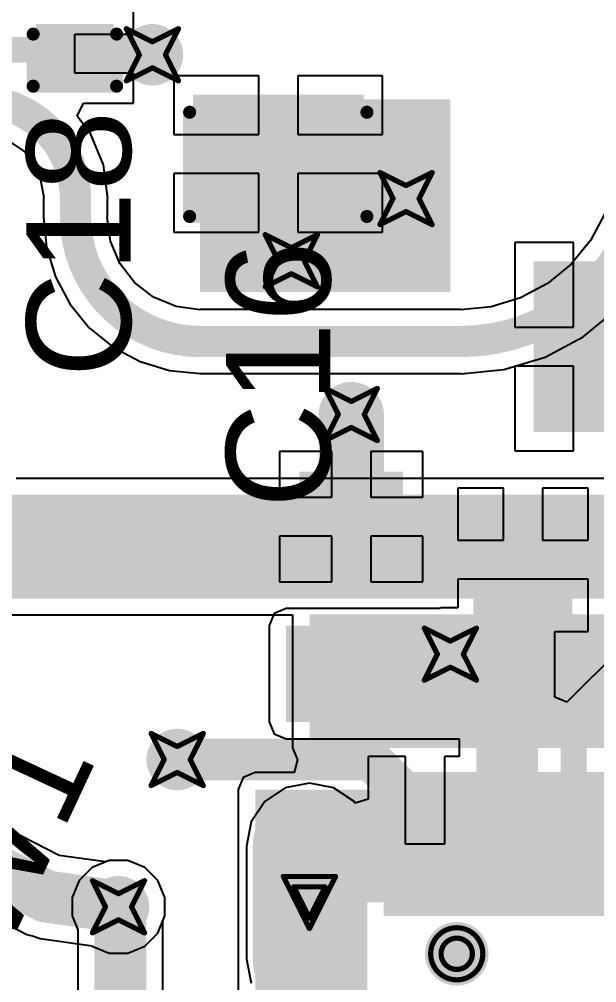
# Model space of a CAD drawing. Header units: millimetres. Extents: x -2 to 282, y -53 to 22.
# Drawn here: x 20.5 to 26.12, y -48.52 to -39.13 of the extents above; entities that cross this region are included whole.
import ezdxf

# ---------------------------------------------------------------- set-up
doc = ezdxf.new("R2010")
doc.units = ezdxf.units.MM
for name, color, linetype in [('BottomLayer', 5, 'Continuous'), ('BottomPaste', 16, 'Continuous'), ('BottomSolder', 6, 'Continuous'), ('DrillDrawing', 1, 'Continuous'), ('Mechanical1', 6, 'Continuous'), ('Mechanical2', 216, 'Continuous'), ('MultiLayer', 9, 'Continuous'), ('PadHoleLayer', 156, 'Continuous'), ('TopLayer', 1, 'Continuous'), ('TopOverlay', 2, 'Continuous'), ('TopPaste', 8, 'Continuous'), ('TopSolder', 216, 'Continuous'), ('ViaHoleLayer', 16, 'Continuous')]:
    doc.layers.add(name, color=color, linetype=linetype)
doc.styles.add('Arial', font='', dxfattribs={"height": 0.2})
doc.styles.get('Arial').set_extended_font_data('Arial')

# ---------------------------------------------------------------- blocks, each defined once
blk = doc.blocks.new('C___0805_26')
at = {"layer": 'TopLayer'}
for points in [[(-1.524, 0.762), (-0.508, 0.762), (-0.508, -0.762), (-1.524, -0.762)], [(0.508, 0.762), (1.524, 0.762), (1.524, -0.762), (0.508, -0.762)]]:
    blk.add_hatch(color=1, dxfattribs=at).paths.add_polyline_path(points)
at = {"layer": 'TopPaste'}
for points in [[(-1.524, 0.762), (-0.508, 0.762), (-0.508, -0.762), (-1.524, -0.762)], [(0.508, 0.762), (1.524, 0.762), (1.524, -0.762), (0.508, -0.762)]]:
    blk.add_hatch(color=8, dxfattribs=at).paths.add_polyline_path(points)
at = {"layer": 'TopSolder'}
for points in [[(-1.594, 0.832), (-0.438, 0.832), (-0.438, -0.832), (-1.594, -0.832)], [(0.438, 0.832), (1.594, 0.832), (1.594, -0.832), (0.438, -0.832)]]:
    blk.add_hatch(color=216, dxfattribs=at).paths.add_polyline_path(points)
at = {"layer": 'TopOverlay', "const_width": 0.127}
for points in [[(-1.6256, 0.8636), (-0.6096, 0.8636)], [(-1.6256, 0.8636), (-1.6256, -0.8636)], [(0.6096, 0.8636), (1.6256, 0.8636)], [(1.6256, 0.8636), (1.6256, -0.8636)], [(-1.6256, -0.8636), (-0.6096, -0.8636)], [(0.6096, -0.8636), (1.6256, -0.8636)]]:
    blk.add_lwpolyline(points, dxfattribs=at)
at = {"layer": 'TopOverlay', "const_width": 0.0635}
for points in [[(-1.6574, 0.8636, 1), (-1.5938, 0.8636, 1)], [(-1.6574, 0.8636, 1), (-1.5938, 0.8636, 1)], [(-0.6413, 0.8636, 1), (-0.5778, 0.8636, 1)], [(0.5778, 0.8636, 1), (0.6413, 0.8636, 1)], [(1.5938, 0.8636, 1), (1.6574, 0.8636, 1)], [(1.5938, 0.8636, 1), (1.6574, 0.8636, 1)], [(-1.6574, -0.8636, 1), (-1.5938, -0.8636, 1)], [(-1.6574, -0.8636, 1), (-1.5938, -0.8636, 1)], [(-0.6413, -0.8636, 1), (-0.5778, -0.8636, 1)], [(0.5778, -0.8636, 1), (0.6413, -0.8636, 1)], [(1.5938, -0.8636, 1), (1.6574, -0.8636, 1)], [(1.5938, -0.8636, 1), (1.6574, -0.8636, 1)]]:
    blk.add_lwpolyline(points, format="xyb", close=True, dxfattribs=at)
blk = doc.blocks.new('C___0805_B_32')
at = {"layer": 'BottomLayer'}
for points in [[(-1.524, 0.762), (-0.508, 0.762), (-0.508, -0.762), (-1.524, -0.762)], [(0.508, 0.762), (1.524, 0.762), (1.524, -0.762), (0.508, -0.762)]]:
    blk.add_hatch(color=5, dxfattribs=at).paths.add_polyline_path(points)
at = {"layer": 'BottomPaste'}
for points in [[(-1.524, 0.762), (-0.508, 0.762), (-0.508, -0.762), (-1.524, -0.762)], [(0.508, 0.762), (1.524, 0.762), (1.524, -0.762), (0.508, -0.762)]]:
    blk.add_hatch(color=16, dxfattribs=at).paths.add_polyline_path(points)
at = {"layer": 'BottomSolder'}
for points in [[(-1.594, 0.832), (-0.438, 0.832), (-0.438, -0.832), (-1.594, -0.832)], [(0.438, 0.832), (1.594, 0.832), (1.594, -0.832), (0.438, -0.832)]]:
    blk.add_hatch(color=6, dxfattribs=at).paths.add_polyline_path(points)
blk = doc.blocks.new('C___0402_37')
at = {"layer": 'TopLayer'}
for points in [[(-0.6985, -0.3175), (-0.6985, 0.3175), (-0.2413, 0.3175), (-0.2413, -0.3175)], [(0.2413, -0.3175), (0.2413, 0.3175), (0.6985, 0.3175), (0.6985, -0.3175)]]:
    blk.add_hatch(color=1, dxfattribs=at).paths.add_polyline_path(points)
at = {"layer": 'TopPaste'}
for points in [[(-0.6985, -0.3175), (-0.6985, 0.3175), (-0.2413, 0.3175), (-0.2413, -0.3175)], [(0.2413, -0.3175), (0.2413, 0.3175), (0.6985, 0.3175), (0.6985, -0.3175)]]:
    blk.add_hatch(color=8, dxfattribs=at).paths.add_polyline_path(points)
at = {"layer": 'TopSolder'}
for points in [[(-0.7585, -0.3775), (-0.7585, 0.3775), (-0.1813, 0.3775), (-0.1813, -0.3775)], [(0.1813, -0.3775), (0.1813, 0.3775), (0.7585, 0.3775), (0.7585, -0.3775)]]:
    blk.add_hatch(color=216, dxfattribs=at).paths.add_polyline_path(points)
at = {"layer": 'TopOverlay', "const_width": 0.127}
for points in [[(-0.7874, 0.4064), (-0.7874, -0.4064)], [(-0.7874, 0.4064), (-0.2794, 0.4064)], [(0.2794, 0.4064), (0.7874, 0.4064)], [(0.7874, 0.4064), (0.7874, -0.4064)], [(-0.7874, -0.4064), (-0.2794, -0.4064)], [(0.2794, -0.4064), (0.7874, -0.4064)]]:
    blk.add_lwpolyline(points, dxfattribs=at)
at = {"layer": 'TopOverlay', "const_width": 0.0635}
for points in [[(-0.8191, 0.4064, 1), (-0.7556, 0.4064, 1)], [(-0.8191, 0.4064, 1), (-0.7556, 0.4064, 1)], [(-0.3111, 0.4064, 1), (-0.2477, 0.4064, 1)], [(0.2477, 0.4064, 1), (0.3112, 0.4064, 1)], [(0.7556, 0.4064, 1), (0.8191, 0.4064, 1)], [(0.7556, 0.4064, 1), (0.8191, 0.4064, 1)], [(-0.8191, -0.4064, 1), (-0.7556, -0.4064, 1)], [(-0.8191, -0.4064, 1), (-0.7556, -0.4064, 1)], [(-0.3112, -0.4064, 1), (-0.2477, -0.4064, 1)], [(0.2477, -0.4064, 1), (0.3111, -0.4064, 1)], [(0.7556, -0.4064, 1), (0.8191, -0.4064, 1)], [(0.7556, -0.4064, 1), (0.8191, -0.4064, 1)]]:
    blk.add_lwpolyline(points, format="xyb", close=True, dxfattribs=at)
blk = doc.blocks.new('R___0603_B_56')
at = {"layer": 'BottomLayer'}
for points in [[(-1.143, -0.4445), (-1.143, 0.4445), (-0.381, 0.4445), (-0.381, -0.4445)], [(0.381, -0.4445), (0.381, 0.4445), (1.143, 0.4445), (1.143, -0.4445)]]:
    blk.add_hatch(color=5, dxfattribs=at).paths.add_polyline_path(points)
at = {"layer": 'BottomPaste'}
for points in [[(-1.143, -0.4445), (-1.143, 0.4445), (-0.381, 0.4445), (-0.381, -0.4445)], [(0.381, -0.4445), (0.381, 0.4445), (1.143, 0.4445), (1.143, -0.4445)]]:
    blk.add_hatch(color=16, dxfattribs=at).paths.add_polyline_path(points)
at = {"layer": 'BottomSolder'}
for points in [[(-1.2446, -0.5461), (-1.2446, 0.5461), (-0.2794, 0.5461), (-0.2794, -0.5461)], [(0.2794, -0.5461), (0.2794, 0.5461), (1.2446, 0.5461), (1.2446, -0.5461)]]:
    blk.add_hatch(color=6, dxfattribs=at).paths.add_polyline_path(points)
blk = doc.blocks.new('TYPE_C_31_M_12__B_89')
at = {"layer": 'BottomLayer'}
h = blk.add_hatch(color=5, dxfattribs=at)
edge = h.paths.add_edge_path()
edge.add_arc((-1.125, 4.35), 0.45, 180, 360)
edge.add_line((-0.675, 4.35), (-0.675, 5.15))
edge.add_arc((-1.125, 5.15), 0.45, 0, 180)
edge.add_line((-1.575, 5.15), (-1.575, 4.35))
h = blk.add_hatch(color=5, dxfattribs=at)
edge = h.paths.add_edge_path()
edge.add_arc((7.525, 4.35), 0.45, 180, 360)
edge.add_line((7.975, 4.35), (7.975, 5.15))
edge.add_arc((7.525, 5.15), 0.45, 0, 180)
edge.add_line((7.075, 5.15), (7.075, 4.35))
h = blk.add_hatch(color=5, dxfattribs=at)
edge = h.paths.add_edge_path()
edge.add_arc((-1.125, 1.12), 0.45, 0, 180)
edge.add_line((-1.575, 1.12), (-1.575, 0.02))
edge.add_arc((-1.125, 0.02), 0.45, 180, 360)
edge.add_line((-0.675, 0.02), (-0.675, 1.12))
h = blk.add_hatch(color=5, dxfattribs=at)
edge = h.paths.add_edge_path()
edge.add_arc((7.525, 0.02), 0.45, 180, 360)
edge.add_line((7.975, 0.02), (7.975, 1.12))
edge.add_arc((7.525, 1.12), 0.45, 0, 180)
edge.add_line((7.075, 1.12), (7.075, 0.02))
for points in [[(-0.3, 0.6), (0.3, 0.6), (0.3, -0.6), (-0.3, -0.6)], [(0.5, 0.6), (1.1, 0.6), (1.1, -0.6), (0.5, -0.6)], [(1.3, 0.6), (1.6, 0.6), (1.6, -0.6), (1.3, -0.6)], [(1.8, 0.6), (2.1, 0.6), (2.1, -0.6), (1.8, -0.6)], [(2.3, 0.6), (2.6, 0.6), (2.6, -0.6), (2.3, -0.6)], [(2.8, 0.6), (3.1, 0.6), (3.1, -0.6), (2.8, -0.6)], [(3.6, -0.6), (3.3, -0.6), (3.3, 0.6), (3.6, 0.6)], [(4.1, -0.6), (3.8, -0.6), (3.8, 0.6), (4.1, 0.6)], [(4.6, -0.6), (4.3, -0.6), (4.3, 0.6), (4.6, 0.6)], [(5.1, -0.6), (4.8, -0.6), (4.8, 0.6), (5.1, 0.6)], [(5.9, -0.6), (5.3, -0.6), (5.3, 0.6), (5.9, 0.6)], [(6.1, 0.6), (6.7, 0.6), (6.7, -0.6), (6.1, -0.6)]]:
    blk.add_hatch(color=5, dxfattribs=at).paths.add_polyline_path(points)
at = {"layer": 'BottomPaste'}
for points in [[(-0.3, 0.6), (0.3, 0.6), (0.3, -0.6), (-0.3, -0.6)], [(0.5, 0.6), (1.1, 0.6), (1.1, -0.6), (0.5, -0.6)], [(1.3, 0.6), (1.6, 0.6), (1.6, -0.6), (1.3, -0.6)], [(1.8, 0.6), (2.1, 0.6), (2.1, -0.6), (1.8, -0.6)], [(2.3, 0.6), (2.6, 0.6), (2.6, -0.6), (2.3, -0.6)], [(2.8, 0.6), (3.1, 0.6), (3.1, -0.6), (2.8, -0.6)], [(3.6, -0.6), (3.3, -0.6), (3.3, 0.6), (3.6, 0.6)], [(4.1, -0.6), (3.8, -0.6), (3.8, 0.6), (4.1, 0.6)], [(4.6, -0.6), (4.3, -0.6), (4.3, 0.6), (4.6, 0.6)], [(5.1, -0.6), (4.8, -0.6), (4.8, 0.6), (5.1, 0.6)], [(5.9, -0.6), (5.3, -0.6), (5.3, 0.6), (5.9, 0.6)], [(6.1, 0.6), (6.7, 0.6), (6.7, -0.6), (6.1, -0.6)]]:
    blk.add_hatch(color=16, dxfattribs=at).paths.add_polyline_path(points)
at = {"layer": 'BottomSolder'}
h = blk.add_hatch(color=6, dxfattribs=at)
edge = h.paths.add_edge_path()
edge.add_arc((-1.125, 4.35), 0.5516, 180, 360)
edge.add_line((-0.5734, 4.35), (-0.5734, 5.15))
edge.add_arc((-1.125, 5.15), 0.5516, 0, 180)
edge.add_line((-1.6766, 5.15), (-1.6766, 4.35))
h = blk.add_hatch(color=6, dxfattribs=at)
edge = h.paths.add_edge_path()
edge.add_arc((7.525, 4.35), 0.5516, 180, 360)
edge.add_line((8.0766, 4.35), (8.0766, 5.15))
edge.add_arc((7.525, 5.15), 0.5516, 0, 180)
edge.add_line((6.9734, 5.15), (6.9734, 4.35))
h = blk.add_hatch(color=6, dxfattribs=at)
edge = h.paths.add_edge_path()
edge.add_arc((-1.125, 1.12), 0.5516, 0, 180)
edge.add_line((-1.6766, 1.12), (-1.6766, 0.02))
edge.add_arc((-1.125, 0.02), 0.5516, 180, 360)
edge.add_line((-0.5734, 0.02), (-0.5734, 1.12))
h = blk.add_hatch(color=6, dxfattribs=at)
edge = h.paths.add_edge_path()
edge.add_arc((7.525, 0.02), 0.5516, 180, 360)
edge.add_line((8.0766, 0.02), (8.0766, 1.12))
edge.add_arc((7.525, 1.12), 0.5516, 0, 180)
edge.add_line((6.9734, 1.12), (6.9734, 0.02))
h = blk.add_hatch(color=6, dxfattribs=at)
edge = h.paths.add_edge_path()
edge.add_arc((0.31, 1.07), 0.1016, 0, 360)
h = blk.add_hatch(color=6, dxfattribs=at)
edge = h.paths.add_edge_path()
edge.add_arc((6.09, 1.07), 0.1016, 0, 360)
for points in [[(-0.4016, 0.7016), (0.4016, 0.7016), (0.4016, -0.7016), (-0.4016, -0.7016)], [(0.3984, 0.7016), (1.2016, 0.7016), (1.2016, -0.7016), (0.3984, -0.7016)], [(1.1984, 0.7016), (1.7016, 0.7016), (1.7016, -0.7016), (1.1984, -0.7016)], [(1.6984, 0.7016), (2.2016, 0.7016), (2.2016, -0.7016), (1.6984, -0.7016)], [(2.1984, 0.7016), (2.7016, 0.7016), (2.7016, -0.7016), (2.1984, -0.7016)], [(2.6984, 0.7016), (3.2016, 0.7016), (3.2016, -0.7016), (2.6984, -0.7016)], [(3.7016, -0.7016), (3.1984, -0.7016), (3.1984, 0.7016), (3.7016, 0.7016)], [(4.2016, -0.7016), (3.6984, -0.7016), (3.6984, 0.7016), (4.2016, 0.7016)], [(4.7016, -0.7016), (4.1984, -0.7016), (4.1984, 0.7016), (4.7016, 0.7016)], [(5.2016, -0.7016), (4.6984, -0.7016), (4.6984, 0.7016), (5.2016, 0.7016)], [(6.0016, -0.7016), (5.1984, -0.7016), (5.1984, 0.7016), (6.0016, 0.7016)], [(5.9984, 0.7016), (6.8016, 0.7016), (6.8016, -0.7016), (5.9984, -0.7016)]]:
    blk.add_hatch(color=6, dxfattribs=at).paths.add_polyline_path(points)
at = {"layer": 'MultiLayer'}
h = blk.add_hatch(color=9, dxfattribs=at)
edge = h.paths.add_edge_path()
edge.add_arc((-1.125, 4.35), 0.45, 180, 360)
edge.add_line((-0.675, 4.35), (-0.675, 5.15))
edge.add_arc((-1.125, 5.15), 0.45, 0, 180)
edge.add_line((-1.575, 5.15), (-1.575, 4.35))
h = blk.add_hatch(color=9, dxfattribs=at)
edge = h.paths.add_edge_path()
edge.add_arc((7.525, 4.35), 0.45, 180, 360)
edge.add_line((7.975, 4.35), (7.975, 5.15))
edge.add_arc((7.525, 5.15), 0.45, 0, 180)
edge.add_line((7.075, 5.15), (7.075, 4.35))
h = blk.add_hatch(color=9, dxfattribs=at)
edge = h.paths.add_edge_path()
edge.add_arc((-1.125, 1.12), 0.45, 0, 180)
edge.add_line((-1.575, 1.12), (-1.575, 0.02))
edge.add_arc((-1.125, 0.02), 0.45, 180, 360)
edge.add_line((-0.675, 0.02), (-0.675, 1.12))
h = blk.add_hatch(color=9, dxfattribs=at)
edge = h.paths.add_edge_path()
edge.add_arc((7.525, 0.02), 0.45, 180, 360)
edge.add_line((7.975, 0.02), (7.975, 1.12))
edge.add_arc((7.525, 1.12), 0.45, 0, 180)
edge.add_line((7.075, 1.12), (7.075, 0.02))
at = {"layer": 'PadHoleLayer'}
h = blk.add_hatch(color=156, dxfattribs=at)
edge = h.paths.add_edge_path()
edge.add_arc((-1.125, 5.15), 0.3, 0, 180)
edge.add_line((-1.425, 5.15), (-1.425, 4.35))
edge.add_arc((-1.125, 4.35), 0.3, 180, 360)
edge.add_line((-0.825, 4.35), (-0.825, 5.15))
h = blk.add_hatch(color=156, dxfattribs=at)
edge = h.paths.add_edge_path()
edge.add_arc((7.525, 5.15), 0.3, 0, 180)
edge.add_line((7.225, 5.15), (7.225, 4.35))
edge.add_arc((7.525, 4.35), 0.3, 180, 360)
edge.add_line((7.825, 4.35), (7.825, 5.15))
h = blk.add_hatch(color=156, dxfattribs=at)
edge = h.paths.add_edge_path()
edge.add_arc((-1.125, 1.12), 0.3, 0, 180)
edge.add_line((-1.425, 1.12), (-1.425, 0.02))
edge.add_arc((-1.125, 0.02), 0.3, 180, 360)
edge.add_line((-0.825, 0.02), (-0.825, 1.12))
h = blk.add_hatch(color=156, dxfattribs=at)
edge = h.paths.add_edge_path()
edge.add_arc((7.525, 1.12), 0.3, 0, 180)
edge.add_line((7.225, 1.12), (7.225, 0.02))
edge.add_arc((7.525, 0.02), 0.3, 180, 360)
edge.add_line((7.825, 0.02), (7.825, 1.12))
h = blk.add_hatch(color=156, dxfattribs=at)
edge = h.paths.add_edge_path()
edge.add_arc((0.31, 1.07), 0.31, 0, 360)
h = blk.add_hatch(color=156, dxfattribs=at)
edge = h.paths.add_edge_path()
edge.add_arc((6.09, 1.07), 0.31, 0, 360)
at = {"layer": 'TopLayer'}
h = blk.add_hatch(color=1, dxfattribs=at)
edge = h.paths.add_edge_path()
edge.add_arc((-1.125, 4.35), 0.45, 180, 360)
edge.add_line((-0.675, 4.35), (-0.675, 5.15))
edge.add_arc((-1.125, 5.15), 0.45, 0, 180)
edge.add_line((-1.575, 5.15), (-1.575, 4.35))
h = blk.add_hatch(color=1, dxfattribs=at)
edge = h.paths.add_edge_path()
edge.add_arc((7.525, 4.35), 0.45, 180, 360)
edge.add_line((7.975, 4.35), (7.975, 5.15))
edge.add_arc((7.525, 5.15), 0.45, 0, 180)
edge.add_line((7.075, 5.15), (7.075, 4.35))
h = blk.add_hatch(color=1, dxfattribs=at)
edge = h.paths.add_edge_path()
edge.add_arc((-1.125, 1.12), 0.45, 0, 180)
edge.add_line((-1.575, 1.12), (-1.575, 0.02))
edge.add_arc((-1.125, 0.02), 0.45, 180, 360)
edge.add_line((-0.675, 0.02), (-0.675, 1.12))
h = blk.add_hatch(color=1, dxfattribs=at)
edge = h.paths.add_edge_path()
edge.add_arc((7.525, 0.02), 0.45, 180, 360)
edge.add_line((7.975, 0.02), (7.975, 1.12))
edge.add_arc((7.525, 1.12), 0.45, 0, 180)
edge.add_line((7.075, 1.12), (7.075, 0.02))
at = {"layer": 'TopSolder'}
h = blk.add_hatch(color=216, dxfattribs=at)
edge = h.paths.add_edge_path()
edge.add_arc((-1.125, 4.35), 0.5516, 180, 360)
edge.add_line((-0.5734, 4.35), (-0.5734, 5.15))
edge.add_arc((-1.125, 5.15), 0.5516, 0, 180)
edge.add_line((-1.6766, 5.15), (-1.6766, 4.35))
h = blk.add_hatch(color=216, dxfattribs=at)
edge = h.paths.add_edge_path()
edge.add_arc((7.525, 4.35), 0.5516, 180, 360)
edge.add_line((8.0766, 4.35), (8.0766, 5.15))
edge.add_arc((7.525, 5.15), 0.5516, 0, 180)
edge.add_line((6.9734, 5.15), (6.9734, 4.35))
h = blk.add_hatch(color=216, dxfattribs=at)
edge = h.paths.add_edge_path()
edge.add_arc((-1.125, 1.12), 0.5516, 0, 180)
edge.add_line((-1.6766, 1.12), (-1.6766, 0.02))
edge.add_arc((-1.125, 0.02), 0.5516, 180, 360)
edge.add_line((-0.5734, 0.02), (-0.5734, 1.12))
h = blk.add_hatch(color=216, dxfattribs=at)
edge = h.paths.add_edge_path()
edge.add_arc((7.525, 0.02), 0.5516, 180, 360)
edge.add_line((8.0766, 0.02), (8.0766, 1.12))
edge.add_arc((7.525, 1.12), 0.5516, 0, 180)
edge.add_line((6.9734, 1.12), (6.9734, 0.02))
h = blk.add_hatch(color=216, dxfattribs=at)
edge = h.paths.add_edge_path()
edge.add_arc((0.31, 1.07), 0.1016, 0, 360)
h = blk.add_hatch(color=216, dxfattribs=at)
edge = h.paths.add_edge_path()
edge.add_arc((6.09, 1.07), 0.1016, 0, 360)
blk = doc.blocks.new('C___0603_B_110')
at = {"layer": 'BottomLayer'}
for points in [[(-1.143, -0.4445), (-1.143, 0.4445), (-0.381, 0.4445), (-0.381, -0.4445)], [(0.381, -0.4445), (0.381, 0.4445), (1.143, 0.4445), (1.143, -0.4445)]]:
    blk.add_hatch(color=5, dxfattribs=at).paths.add_polyline_path(points)
at = {"layer": 'BottomPaste'}
for points in [[(-1.143, -0.4445), (-1.143, 0.4445), (-0.381, 0.4445), (-0.381, -0.4445)], [(0.381, -0.4445), (0.381, 0.4445), (1.143, 0.4445), (1.143, -0.4445)]]:
    blk.add_hatch(color=16, dxfattribs=at).paths.add_polyline_path(points)
at = {"layer": 'BottomSolder'}
for points in [[(-1.203, -0.5045), (-1.203, 0.5045), (-0.321, 0.5045), (-0.321, -0.5045)], [(0.321, -0.5045), (0.321, 0.5045), (1.203, 0.5045), (1.203, -0.5045)]]:
    blk.add_hatch(color=6, dxfattribs=at).paths.add_polyline_path(points)

msp = doc.modelspace()

# ---------------------------------------------------------------- hatches: boundary and pattern name
at = {"layer": 'BottomLayer'}
h = msp.add_hatch(color=5, dxfattribs=at)
edge = h.paths.add_edge_path()
edge.add_arc((21.7932, -39.4716), 0.3, 0, 360)
h = msp.add_hatch(color=5, dxfattribs=at)
edge = h.paths.add_edge_path()
edge.add_arc((24.2641, -40.8731), 0.3, 0, 360)
h = msp.add_hatch(color=5, dxfattribs=at)
edge = h.paths.add_edge_path()
edge.add_arc((23.1465, -41.4794), 0.3, 0, 360)
h = msp.add_hatch(color=5, dxfattribs=at)
edge = h.paths.add_edge_path()
edge.add_arc((23.7307, -42.9782), 0.3, 0, 360)
for points in [[(23.0957, -45.9752), (25.5479, -45.9752), (25.5479, -45.0354), (23.0957, -45.0354)], [(24.9479, -47.7658), (25.5479, -47.7658), (25.5479, -45.6704), (24.9479, -45.6704)]]:
    msp.add_hatch(color=5, dxfattribs=at).paths.add_polyline_path(points)
h = msp.add_hatch(color=5, dxfattribs=at)
edge = h.paths.add_edge_path()
edge.add_arc((24.6959, -45.3148), 0.3, 0, 360)
h = msp.add_hatch(color=5, dxfattribs=at)
edge = h.paths.add_edge_path()
edge.add_arc((22.0349, -46.3419), 0.3, 0, 360)
h = msp.add_hatch(color=5, dxfattribs=at)
edge = h.paths.add_edge_path()
edge.add_arc((21.463, -47.7774), 0.3, 0, 360)
at = {"layer": 'TopLayer'}
for points in [[(20.7208, -39.6887), (21.3558, -39.6887), (21.3558, -39.2315), (20.7208, -39.2315)], [(19.6195, -39.547), (21.3558, -39.547), (21.3558, -39.297), (19.6195, -39.297)], [(22.2575, -41.7842), (24.6959, -41.7842), (24.6959, -39.9046), (22.2575, -39.9046)], [(23.3243, -46.2292), (30.8479, -46.2292), (30.8479, -44.9275), (23.3243, -44.9275)], [(22.7952, -52.6034), (23.8874, -52.6034), (23.8874, -46.6344), (22.7952, -46.6344)], [(22.8729, -46.6344), (22.8729, -47.7358), (32.4229, -47.7358), (32.4229, -46.6344)]]:
    msp.add_hatch(color=1, dxfattribs=at).paths.add_polyline_path(points)
h = msp.add_hatch(color=1, dxfattribs=at)
edge = h.paths.add_edge_path()
edge.add_arc((21.7932, -39.4716), 0.3, 0, 360)
h = msp.add_hatch(color=1, dxfattribs=at)
edge = h.paths.add_edge_path()
edge.add_arc((24.2641, -40.8731), 0.3, 0, 360)
h = msp.add_hatch(color=1, dxfattribs=at)
edge = h.paths.add_edge_path()
edge.add_arc((23.1465, -41.4794), 0.3, 0, 360)
h = msp.add_hatch(color=1, dxfattribs=at)
edge = h.paths.add_edge_path()
edge.add_arc((23.7307, -42.9782), 0.3, 0, 360)
h = msp.add_hatch(color=1, dxfattribs=at)
edge = h.paths.add_edge_path()
edge.add_arc((24.6959, -45.3148), 0.3, 0, 360)
h = msp.add_hatch(color=1, dxfattribs=at)
edge = h.paths.add_edge_path()
edge.add_arc((22.0349, -46.3419), 0.3, 0, 360)
h = msp.add_hatch(color=1, dxfattribs=at)
edge = h.paths.add_edge_path()
edge.add_arc((21.463, -47.7774), 0.3, 0, 360)
at = {"layer": 'ViaHoleLayer'}
h = msp.add_hatch(color=16, dxfattribs=at)
edge = h.paths.add_edge_path()
edge.add_arc((21.7932, -39.4716), 0.15, 0, 360)
h = msp.add_hatch(color=16, dxfattribs=at)
edge = h.paths.add_edge_path()
edge.add_arc((24.2641, -40.8731), 0.15, 0, 360)
h = msp.add_hatch(color=16, dxfattribs=at)
edge = h.paths.add_edge_path()
edge.add_arc((23.1465, -41.4794), 0.15, 0, 360)
h = msp.add_hatch(color=16, dxfattribs=at)
edge = h.paths.add_edge_path()
edge.add_arc((23.7307, -42.9782), 0.15, 0, 360)
h = msp.add_hatch(color=16, dxfattribs=at)
edge = h.paths.add_edge_path()
edge.add_arc((24.6959, -45.3148), 0.15, 0, 360)
h = msp.add_hatch(color=16, dxfattribs=at)
edge = h.paths.add_edge_path()
edge.add_arc((22.0349, -46.3419), 0.15, 0, 360)
h = msp.add_hatch(color=16, dxfattribs=at)
edge = h.paths.add_edge_path()
edge.add_arc((21.463, -47.7774), 0.15, 0, 360)

# ---------------------------------------------------------------- linework, layer by layer
at = {"layer": 'BottomLayer'}
for p, q in [((25.8953, -41.3004), (25.3238, -41.3004)), ((25.3238, -41.3004), (25.3238, -42.1259)), ((25.8953, -42.1259), (25.8953, -41.3004)), ((25.3238, -42.1259), (25.8953, -42.1259)), ((25.8953, -42.5069), (25.3238, -42.5069)), ((25.3238, -42.5069), (25.3238, -43.3324)), ((25.8953, -43.3324), (25.8953, -42.5069)), ((23.5402, -43.3406), (23.0322, -43.3406)), ((23.0322, -43.3406), (23.0322, -43.785)), ((23.5402, -43.785), (23.5402, -43.3406)), ((24.4292, -43.3406), (23.9212, -43.3406)), ((23.9212, -43.3406), (23.9212, -43.785)), ((24.4292, -43.785), (24.4292, -43.3406)), ((25.3238, -43.3324), (25.8953, -43.3324)), ((25.2121, -43.6956), (24.7676, -43.6956)), ((24.7676, -43.6956), (24.7676, -44.2036)), ((25.2121, -44.2036), (25.2121, -43.6956)), ((26.0376, -43.6956), (25.5931, -43.6956)), ((25.5931, -43.6956), (25.5931, -44.2036)), ((26.0376, -44.2036), (26.0376, -43.6956)), ((23.0322, -43.785), (23.5402, -43.785)), ((23.9212, -43.785), (24.4292, -43.785)), ((23.5402, -44.166), (23.0322, -44.166)), ((23.0322, -44.166), (23.0322, -44.6106)), ((23.5402, -44.6106), (23.5402, -44.166)), ((24.4292, -44.166), (23.9212, -44.166)), ((23.9212, -44.166), (23.9212, -44.6106)), ((24.4292, -44.6106), (24.4292, -44.166)), ((24.7676, -44.2036), (25.2121, -44.2036)), ((25.5931, -44.2036), (26.0376, -44.2036)), ((23.0322, -44.6106), (23.5402, -44.6106)), ((23.9212, -44.6106), (24.4292, -44.6106)), ((25.4026, -44.5846), (24.7676, -44.5846)), ((24.7676, -44.5846), (24.7676, -44.8624)), ((26.0376, -44.5846), (25.4026, -44.5846)), ((26.0376, -45.0926), (26.0376, -44.5846)), ((23.0957, -44.8704), (22.979, -44.9187)), ((24.5865, -44.8704), (23.0957, -44.8704)), ((24.6059, -44.8624), (24.5865, -44.8704)), ((24.7676, -44.8624), (24.6059, -44.8624)), ((22.979, -44.9187), (22.9307, -45.0354)), ((22.9307, -45.0354), (22.9307, -45.9752)), ((25.7128, -45.7356), (25.7128, -45.0926)), ((25.7128, -45.0926), (26.0376, -45.0926)), ((26.506, -45.1084), (25.8302, -45.7842)), ((25.8302, -45.7842), (25.7128, -45.7356)), ((22.9307, -45.9752), (22.979, -46.0918)), ((22.979, -46.0918), (23.0957, -46.1401)), ((23.0957, -46.1401), (24.7829, -46.1401)), ((24.7829, -46.1401), (24.7829, -46.3118)), ((24.2574, -46.3118), (23.8939, -46.3118)), ((23.8939, -46.3118), (23.8939, -46.7275)), ((24.2574, -47.1658), (24.2574, -46.3118)), ((24.7829, -46.3118), (24.6384, -46.3118)), ((24.6384, -46.3118), (24.6384, -47.1658)), ((23.3229, -46.5716), (23.0878, -46.6183)), ((23.5579, -46.6183), (23.3229, -46.5716)), ((23.0878, -46.6183), (22.8886, -46.7515)), ((23.7572, -46.7515), (23.5579, -46.6183)), ((22.8886, -46.7515), (22.7554, -46.9507)), ((23.7669, -46.766), (23.7572, -46.7515)), ((23.8939, -46.7275), (23.7669, -46.766)), ((22.7554, -46.9507), (22.7087, -47.1858)), ((22.7087, -47.1858), (22.7087, -48.2858)), ((24.6384, -47.1658), (24.2574, -47.1658)), ((21.373, -47.325), (21.2067, -47.3939)), ((21.553, -47.325), (21.373, -47.325)), ((21.7193, -47.3939), (21.553, -47.325)), ((21.2067, -47.3939), (21.0795, -47.5211)), ((21.8465, -47.5211), (21.7193, -47.3939)), ((21.0795, -47.5211), (21.0106, -47.6874)), ((21.9154, -47.6874), (21.8465, -47.5211)), ((21.0106, -47.6874), (21.0106, -47.8674)), ((21.9154, -47.8674), (21.9154, -47.6874)), ((21.0106, -47.8674), (21.0662, -48.0017)), ((21.895, -47.9167), (21.9154, -47.8674)), ((21.895, -48.6648), (21.895, -47.9167)), ((21.0662, -48.0017), (21.0662, -48.8364)), ((22.7087, -48.2858), (22.7554, -48.5208))]:
    msp.add_line(p, q, dxfattribs=at)
for points, const_width in [([(23.7307, -43.9756), (23.7307, -42.9782)], 0.635), ([(25.8979, -46.1194), (26.9266, -45.0907)], 0.254), ([(25.8979, -47.1658), (25.8979, -46.1194)], 0.254), ([(22.0349, -46.3419), (23.9222, -46.3419)], 0.4064), ([(23.9222, -46.3419), (24.4479, -46.8676)], 0.4064), ([(24.4479, -47.1658), (24.4479, -46.8676)], 0.4064), ([(21.463, -47.7774), (21.4806, -47.795)], 0.508), ([(21.4806, -48.8364), (21.4806, -47.795)], 0.508)]:
    msp.add_lwpolyline(points, dxfattribs=dict(at, const_width=const_width))
for points, const_width in [([(23.5719, -42.9782, 1), (23.8894, -42.9782, 1)], 0.3175), ([(23.5719, -43.9756, 1), (23.8894, -43.9756, 1)], 0.3175), ([(25.8344, -46.1194, 1), (25.9614, -46.1194, 1)], 0.127), ([(25.8344, -46.1194, 1), (25.9614, -46.1194, 1)], 0.127), ([(21.9333, -46.3419, 1), (22.1365, -46.3419, 1)], 0.2032), ([(23.8206, -46.3419, 1), (24.0238, -46.3419, 1)], 0.2032), ([(23.8206, -46.3419, 1), (24.0238, -46.3419, 1)], 0.2032), ([(24.3463, -46.8676, 1), (24.5495, -46.8676, 1)], 0.2032), ([(24.3463, -46.8676, 1), (24.5495, -46.8676, 1)], 0.2032), ([(24.3463, -47.1658, 1), (24.5495, -47.1658, 1)], 0.2032), ([(25.8344, -47.1658, 1), (25.9614, -47.1658, 1)], 0.127), ([(21.336, -47.7774, 1), (21.59, -47.7774, 1)], 0.254), ([(21.3536, -47.795, 1), (21.6076, -47.795, 1)], 0.254), ([(21.3536, -47.795, 1), (21.6076, -47.795, 1)], 0.254)]:
    msp.add_lwpolyline(points, format="xyb", close=True, dxfattribs=dict(at, const_width=const_width))
at = {"layer": 'DrillDrawing', "const_width": 0.0508}
for points in [[(21.5392, -39.2176), (21.7932, -39.3446)], [(21.5392, -39.2176), (21.6662, -39.4716)], [(21.7932, -39.3446), (22.0472, -39.2176)], [(21.9202, -39.4716), (22.0472, -39.2176)], [(21.5392, -39.7256), (21.6662, -39.4716)], [(21.9202, -39.4716), (22.0472, -39.7256)], [(21.5392, -39.7256), (21.7932, -39.5986)], [(21.7932, -39.5986), (22.0472, -39.7256)], [(24.0101, -40.6191), (24.2641, -40.7461)], [(24.0101, -40.6191), (24.1371, -40.8731)], [(24.2641, -40.7461), (24.5181, -40.6191)], [(24.3911, -40.8731), (24.5181, -40.6191)], [(24.0101, -41.1271), (24.1371, -40.8731)], [(24.3911, -40.8731), (24.5181, -41.1271)], [(24.0101, -41.1271), (24.2641, -41.0001)], [(24.2641, -41.0001), (24.5181, -41.1271)], [(22.8925, -41.2254), (23.1465, -41.3524)], [(22.8925, -41.2254), (23.0195, -41.4794)], [(23.1465, -41.3524), (23.4005, -41.2254)], [(23.2735, -41.4794), (23.4005, -41.2254)], [(22.8925, -41.7334), (23.0195, -41.4794)], [(23.2735, -41.4794), (23.4005, -41.7334)], [(22.8925, -41.7334), (23.1465, -41.6064)], [(23.1465, -41.6064), (23.4005, -41.7334)], [(23.4767, -42.7242), (23.7307, -42.8512)], [(23.4767, -42.7242), (23.6037, -42.9782)], [(23.7307, -42.8512), (23.9847, -42.7242)], [(23.8577, -42.9782), (23.9847, -42.7242)], [(23.4767, -43.2322), (23.6037, -42.9782)], [(23.8577, -42.9782), (23.9847, -43.2322)], [(23.4767, -43.2322), (23.7307, -43.1052)], [(23.7307, -43.1052), (23.9847, -43.2322)], [(24.4419, -45.0608), (24.6959, -45.1878)], [(24.4419, -45.0608), (24.5689, -45.3148)], [(24.6959, -45.1878), (24.9499, -45.0608)], [(24.8229, -45.3148), (24.9499, -45.0608)], [(24.4419, -45.5688), (24.5689, -45.3148)], [(24.8229, -45.3148), (24.9499, -45.5688)], [(24.4419, -45.5688), (24.6959, -45.4418)], [(24.6959, -45.4418), (24.9499, -45.5688)], [(21.7809, -46.0879), (22.0349, -46.2149)], [(21.7809, -46.0879), (21.9079, -46.3419)], [(22.0349, -46.2149), (22.2889, -46.0879)], [(22.1619, -46.3419), (22.2889, -46.0879)], [(21.7809, -46.5959), (21.9079, -46.3419)], [(22.1619, -46.3419), (22.2889, -46.5959)], [(21.7809, -46.5959), (22.0349, -46.4689)], [(22.0349, -46.4689), (22.2889, -46.5959)], [(21.209, -47.5234), (21.463, -47.6504)], [(21.209, -47.5234), (21.336, -47.7774)], [(21.463, -47.6504), (21.717, -47.5234)], [(21.59, -47.7774), (21.717, -47.5234)], [(23.0689, -47.4818), (23.5769, -47.4818)], [(23.0689, -47.4818), (23.3229, -47.9898)], [(23.3229, -47.9898), (23.5769, -47.4818)], [(23.1705, -47.5834), (23.4753, -47.5834)], [(23.1705, -47.5834), (23.3229, -47.8882)], [(23.3229, -47.8882), (23.4753, -47.5834)], [(21.209, -48.0314), (21.336, -47.7774)], [(21.59, -47.7774), (21.717, -48.0314)], [(21.209, -48.0314), (21.463, -47.9044)], [(21.463, -47.9044), (21.717, -48.0314)]]:
    msp.add_lwpolyline(points, dxfattribs=at)
at = {"layer": 'DrillDrawing'}
for points, const_width in [([(21.5265, -39.2176, 1), (21.5519, -39.2176, 1)], 0.0254), ([(21.5265, -39.2176, 1), (21.5519, -39.2176, 1)], 0.0254), ([(22.0345, -39.2176, 1), (22.0599, -39.2176, 1)], 0.0254), ([(22.0345, -39.2176, 1), (22.0599, -39.2176, 1)], 0.0254), ([(21.7805, -39.3446, 1), (21.8059, -39.3446, 1)], 0.0254), ([(21.7805, -39.3446, 1), (21.8059, -39.3446, 1)], 0.0254), ([(21.6535, -39.4716, 1), (21.6789, -39.4716, 1)], 0.0254), ([(21.6535, -39.4716, 1), (21.6789, -39.4716, 1)], 0.0254), ([(21.9075, -39.4716, 1), (21.9329, -39.4716, 1)], 0.0254), ([(21.9075, -39.4716, 1), (21.9329, -39.4716, 1)], 0.0254), ([(21.7805, -39.5986, 1), (21.8059, -39.5986, 1)], 0.0254), ([(21.7805, -39.5986, 1), (21.8059, -39.5986, 1)], 0.0254), ([(21.5265, -39.7256, 1), (21.5519, -39.7256, 1)], 0.0254), ([(21.5265, -39.7256, 1), (21.5519, -39.7256, 1)], 0.0254), ([(22.0345, -39.7256, 1), (22.0599, -39.7256, 1)], 0.0254), ([(22.0345, -39.7256, 1), (22.0599, -39.7256, 1)], 0.0254), ([(23.9974, -40.6191, 1), (24.0228, -40.6191, 1)], 0.0254), ([(23.9974, -40.6191, 1), (24.0228, -40.6191, 1)], 0.0254), ([(24.5054, -40.6191, 1), (24.5308, -40.6191, 1)], 0.0254), ([(24.5054, -40.6191, 1), (24.5308, -40.6191, 1)], 0.0254), ([(24.2514, -40.7461, 1), (24.2768, -40.7461, 1)], 0.0254), ([(24.2514, -40.7461, 1), (24.2768, -40.7461, 1)], 0.0254), ([(24.1244, -40.8731, 1), (24.1498, -40.8731, 1)], 0.0254), ([(24.1244, -40.8731, 1), (24.1498, -40.8731, 1)], 0.0254), ([(24.3784, -40.8731, 1), (24.4038, -40.8731, 1)], 0.0254), ([(24.3784, -40.8731, 1), (24.4038, -40.8731, 1)], 0.0254), ([(24.2514, -41.0001, 1), (24.2768, -41.0001, 1)], 0.0254), ([(24.2514, -41.0001, 1), (24.2768, -41.0001, 1)], 0.0254), ([(23.9974, -41.1271, 1), (24.0228, -41.1271, 1)], 0.0254), ([(23.9974, -41.1271, 1), (24.0228, -41.1271, 1)], 0.0254), ([(24.5054, -41.1271, 1), (24.5308, -41.1271, 1)], 0.0254), ([(24.5054, -41.1271, 1), (24.5308, -41.1271, 1)], 0.0254), ([(22.8798, -41.2254, 1), (22.9052, -41.2254, 1)], 0.0254), ([(22.8798, -41.2254, 1), (22.9052, -41.2254, 1)], 0.0254), ([(23.3878, -41.2254, 1), (23.4132, -41.2254, 1)], 0.0254), ([(23.3878, -41.2254, 1), (23.4132, -41.2254, 1)], 0.0254), ([(23.1338, -41.3524, 1), (23.1592, -41.3524, 1)], 0.0254), ([(23.1338, -41.3524, 1), (23.1592, -41.3524, 1)], 0.0254), ([(23.0068, -41.4794, 1), (23.0322, -41.4794, 1)], 0.0254), ([(23.0068, -41.4794, 1), (23.0322, -41.4794, 1)], 0.0254), ([(23.2608, -41.4794, 1), (23.2862, -41.4794, 1)], 0.0254), ([(23.2608, -41.4794, 1), (23.2862, -41.4794, 1)], 0.0254), ([(23.1338, -41.6064, 1), (23.1592, -41.6064, 1)], 0.0254), ([(23.1338, -41.6064, 1), (23.1592, -41.6064, 1)], 0.0254), ([(22.8798, -41.7334, 1), (22.9052, -41.7334, 1)], 0.0254), ([(22.8798, -41.7334, 1), (22.9052, -41.7334, 1)], 0.0254), ([(23.3878, -41.7334, 1), (23.4132, -41.7334, 1)], 0.0254), ([(23.3878, -41.7334, 1), (23.4132, -41.7334, 1)], 0.0254), ([(23.464, -42.7242, 1), (23.4894, -42.7242, 1)], 0.0254), ([(23.464, -42.7242, 1), (23.4894, -42.7242, 1)], 0.0254), ([(23.972, -42.7242, 1), (23.9974, -42.7242, 1)], 0.0254), ([(23.972, -42.7242, 1), (23.9974, -42.7242, 1)], 0.0254), ([(23.718, -42.8512, 1), (23.7434, -42.8512, 1)], 0.0254), ([(23.718, -42.8512, 1), (23.7434, -42.8512, 1)], 0.0254), ([(23.591, -42.9782, 1), (23.6164, -42.9782, 1)], 0.0254), ([(23.591, -42.9782, 1), (23.6164, -42.9782, 1)], 0.0254), ([(23.845, -42.9782, 1), (23.8704, -42.9782, 1)], 0.0254), ([(23.845, -42.9782, 1), (23.8704, -42.9782, 1)], 0.0254), ([(23.718, -43.1052, 1), (23.7434, -43.1052, 1)], 0.0254), ([(23.718, -43.1052, 1), (23.7434, -43.1052, 1)], 0.0254), ([(23.464, -43.2322, 1), (23.4894, -43.2322, 1)], 0.0254), ([(23.464, -43.2322, 1), (23.4894, -43.2322, 1)], 0.0254), ([(23.972, -43.2322, 1), (23.9974, -43.2322, 1)], 0.0254), ([(23.972, -43.2322, 1), (23.9974, -43.2322, 1)], 0.0254), ([(24.4292, -45.0608, 1), (24.4546, -45.0608, 1)], 0.0254), ([(24.4292, -45.0608, 1), (24.4546, -45.0608, 1)], 0.0254), ([(24.9372, -45.0608, 1), (24.9626, -45.0608, 1)], 0.0254), ([(24.9372, -45.0608, 1), (24.9626, -45.0608, 1)], 0.0254), ([(24.6832, -45.1878, 1), (24.7086, -45.1878, 1)], 0.0254), ([(24.6832, -45.1878, 1), (24.7086, -45.1878, 1)], 0.0254), ([(24.5562, -45.3148, 1), (24.5816, -45.3148, 1)], 0.0254), ([(24.5562, -45.3148, 1), (24.5816, -45.3148, 1)], 0.0254), ([(24.8102, -45.3148, 1), (24.8356, -45.3148, 1)], 0.0254), ([(24.8102, -45.3148, 1), (24.8356, -45.3148, 1)], 0.0254), ([(24.6832, -45.4418, 1), (24.7086, -45.4418, 1)], 0.0254), ([(24.6832, -45.4418, 1), (24.7086, -45.4418, 1)], 0.0254), ([(24.4292, -45.5688, 1), (24.4546, -45.5688, 1)], 0.0254), ([(24.4292, -45.5688, 1), (24.4546, -45.5688, 1)], 0.0254), ([(24.9372, -45.5688, 1), (24.9626, -45.5688, 1)], 0.0254), ([(24.9372, -45.5688, 1), (24.9626, -45.5688, 1)], 0.0254), ([(21.7682, -46.0879, 1), (21.7936, -46.0879, 1)], 0.0254), ([(21.7682, -46.0879, 1), (21.7936, -46.0879, 1)], 0.0254), ([(22.2762, -46.0879, 1), (22.3016, -46.0879, 1)], 0.0254), ([(22.2762, -46.0879, 1), (22.3016, -46.0879, 1)], 0.0254), ([(22.0222, -46.2149, 1), (22.0476, -46.2149, 1)], 0.0254), ([(22.0222, -46.2149, 1), (22.0476, -46.2149, 1)], 0.0254), ([(21.8952, -46.3419, 1), (21.9206, -46.3419, 1)], 0.0254), ([(21.8952, -46.3419, 1), (21.9206, -46.3419, 1)], 0.0254), ([(22.1492, -46.3419, 1), (22.1746, -46.3419, 1)], 0.0254), ([(22.1492, -46.3419, 1), (22.1746, -46.3419, 1)], 0.0254), ([(22.0222, -46.4689, 1), (22.0476, -46.4689, 1)], 0.0254), ([(22.0222, -46.4689, 1), (22.0476, -46.4689, 1)], 0.0254), ([(21.7682, -46.5959, 1), (21.7936, -46.5959, 1)], 0.0254), ([(21.7682, -46.5959, 1), (21.7936, -46.5959, 1)], 0.0254), ([(22.2762, -46.5959, 1), (22.3016, -46.5959, 1)], 0.0254), ([(22.2762, -46.5959, 1), (22.3016, -46.5959, 1)], 0.0254), ([(21.1963, -47.5234, 1), (21.2217, -47.5234, 1)], 0.0254), ([(21.1963, -47.5234, 1), (21.2217, -47.5234, 1)], 0.0254), ([(21.7043, -47.5234, 1), (21.7297, -47.5234, 1)], 0.0254), ([(21.7043, -47.5234, 1), (21.7297, -47.5234, 1)], 0.0254), ([(23.0562, -47.4818, 1), (23.0816, -47.4818, 1)], 0.0254), ([(23.0562, -47.4818, 1), (23.0816, -47.4818, 1)], 0.0254), ([(23.5642, -47.4818, 1), (23.5896, -47.4818, 1)], 0.0254), ([(23.5642, -47.4818, 1), (23.5896, -47.4818, 1)], 0.0254), ([(23.1578, -47.5834, 1), (23.1832, -47.5834, 1)], 0.0254), ([(23.1578, -47.5834, 1), (23.1832, -47.5834, 1)], 0.0254), ([(23.4626, -47.5834, 1), (23.488, -47.5834, 1)], 0.0254), ([(23.4626, -47.5834, 1), (23.488, -47.5834, 1)], 0.0254), ([(21.4503, -47.6504, 1), (21.4757, -47.6504, 1)], 0.0254), ([(21.4503, -47.6504, 1), (21.4757, -47.6504, 1)], 0.0254), ([(21.3233, -47.7774, 1), (21.3487, -47.7774, 1)], 0.0254), ([(21.3233, -47.7774, 1), (21.3487, -47.7774, 1)], 0.0254), ([(21.5773, -47.7774, 1), (21.6027, -47.7774, 1)], 0.0254), ([(21.5773, -47.7774, 1), (21.6027, -47.7774, 1)], 0.0254), ([(21.4503, -47.9044, 1), (21.4757, -47.9044, 1)], 0.0254), ([(21.4503, -47.9044, 1), (21.4757, -47.9044, 1)], 0.0254), ([(23.3102, -47.8882, 1), (23.3356, -47.8882, 1)], 0.0254), ([(23.3102, -47.8882, 1), (23.3356, -47.8882, 1)], 0.0254), ([(23.3102, -47.9898, 1), (23.3356, -47.9898, 1)], 0.0254), ([(23.3102, -47.9898, 1), (23.3356, -47.9898, 1)], 0.0254), ([(25.0119, -48.2358, 1), (24.5039, -48.2358, 1)], 0.0508), ([(21.1963, -48.0314, 1), (21.2217, -48.0314, 1)], 0.0254), ([(21.1963, -48.0314, 1), (21.2217, -48.0314, 1)], 0.0254), ([(21.7043, -48.0314, 1), (21.7297, -48.0314, 1)], 0.0254), ([(21.7043, -48.0314, 1), (21.7297, -48.0314, 1)], 0.0254), ([(24.9103, -48.2358, 1), (24.6055, -48.2358, 1)], 0.0508), ([(24.4912, -48.2358, 1), (24.5166, -48.2358, 1)], 0.0254), ([(24.5928, -48.2358, 1), (24.6182, -48.2358, 1)], 0.0254), ([(24.8976, -48.2358, 1), (24.923, -48.2358, 1)], 0.0254), ([(24.9992, -48.2358, 1), (25.0246, -48.2358, 1)], 0.0254)]:
    msp.add_lwpolyline(points, format="xyb", close=True, dxfattribs=dict(at, const_width=const_width))
at = {"layer": 'Mechanical1', "const_width": 0.0127}
msp.add_lwpolyline([(0, 0, -3.218852), (-0.2791, -38.414)], format="xyb", dxfattribs=at)
at = {"layer": 'Mechanical2', "const_width": 0.254}
msp.add_lwpolyline([(50.7662, 5.478, -1.122171), (-0.2945, -38.4375)], format="xyb", dxfattribs=at)
at = {"layer": 'TopLayer'}
for p, q in [((21.6098, -39.2696), (21.6098, -38.9775)), ((21.0383, -39.6506), (21.0383, -39.2696)), ((21.0383, -39.2696), (21.6098, -39.2696)), ((21.6098, -39.6506), (21.0383, -39.6506)), ((21.6098, -39.9427), (21.6098, -39.6506)), ((22.829, -39.676), (22.0035, -39.676)), ((22.0035, -39.676), (22.0035, -40.2475)), ((22.829, -40.2475), (22.829, -39.676)), ((24.0355, -39.676), (23.21, -39.676)), ((23.21, -39.676), (23.21, -40.2475)), ((24.0355, -40.2475), (24.0355, -39.676)), ((21.0595, -40.0697), (21.1221, -39.9427)), ((21.1221, -39.9427), (21.6098, -39.9427)), ((21.1899, -40.2397), (21.0595, -40.0697)), ((20.3623, -40.2911), (20.5497, -40.4163)), ((21.3165, -40.5453), (21.1899, -40.2397)), ((22.0035, -40.2475), (22.829, -40.2475)), ((23.21, -40.2475), (24.0355, -40.2475)), ((20.5497, -40.4163), (20.6898, -40.6259)), ((21.3597, -40.8731), (21.3165, -40.5453)), ((20.6898, -40.6259), (20.7361, -40.8588)), ((22.829, -40.6285), (22.0035, -40.6285)), ((22.0035, -40.6285), (22.0035, -41.2)), ((22.829, -41.2), (22.829, -40.6285)), ((24.0355, -40.6285), (23.21, -40.6285)), ((23.21, -40.6285), (23.21, -41.2)), ((24.0355, -41.2), (24.0355, -40.6285)), ((20.7361, -40.8588), (20.7333, -40.8731)), ((20.7333, -40.8731), (20.7333, -41.0533)), ((21.3548, -41.0533), (21.3548, -40.8731)), ((21.3548, -40.8731), (21.3597, -40.8731)), ((26.2005, -41.0191), (26.0602, -41.2817)), ((20.7333, -41.0533), (20.7319, -41.0533)), ((20.7319, -41.0533), (20.7612, -41.351)), ((21.3542, -41.0564), (21.3548, -41.0533)), ((21.3846, -41.2872), (21.3542, -41.0564)), ((22.0035, -41.2), (22.829, -41.2)), ((23.21, -41.2), (24.0355, -41.2)), ((21.4749, -41.5052), (21.3846, -41.2872)), ((26.0602, -41.2817), (25.8713, -41.5118)), ((20.7612, -41.351), (20.848, -41.6372)), ((21.6185, -41.6923), (21.4749, -41.5052)), ((25.8713, -41.5118), (25.6412, -41.7007)), ((20.848, -41.6372), (20.989, -41.9009)), ((21.8056, -41.8359), (21.6185, -41.6923)), ((25.6412, -41.7007), (25.3786, -41.841)), ((22.0236, -41.9262), (21.8056, -41.8359)), ((25.3786, -41.841), (25.0937, -41.9274)), ((20.989, -41.9009), (21.1787, -42.1321)), ((22.2544, -41.9566), (22.0236, -41.9262)), ((22.2575, -41.956), (22.2544, -41.9566)), ((24.7975, -41.956), (22.2575, -41.956)), ((24.7994, -41.9564), (24.7975, -41.956)), ((25.0937, -41.9274), (24.7994, -41.9564)), ((25.9886, -42.2206), (26.3135, -41.954)), ((21.1787, -42.1321), (21.4099, -42.3218)), ((25.6179, -42.4187), (25.9886, -42.2206)), ((21.4099, -42.3218), (21.6737, -42.4628)), ((25.2157, -42.5407), (25.6179, -42.4187)), ((21.6737, -42.4628), (21.9598, -42.5496)), ((24.7975, -42.5819), (25.2157, -42.5407)), ((21.9598, -42.5496), (22.2575, -42.5789)), ((22.2575, -42.5789), (22.2575, -42.5776)), ((22.2575, -42.5776), (24.7975, -42.5776)), ((24.7975, -42.5776), (24.7975, -42.5819)), ((28.0334, -43.6007), (20.4668, -43.6007)), ((16.4696, -44.9329), (23.1593, -44.9329)), ((23.1593, -44.9329), (23.1593, -46.2292)), ((20.8853, -47.2765), (18.6442, -46.1386)), ((23.1593, -46.2292), (23.2076, -46.3458)), ((23.2076, -46.3458), (23.1742, -46.4694)), ((22.7952, -46.4694), (22.6786, -46.5178)), ((23.1742, -46.4694), (22.7952, -46.4694)), ((22.6786, -46.5178), (22.6302, -46.6344)), ((22.6302, -46.6344), (22.6302, -52.1889)), ((21.3353, -47.3406), (20.8853, -47.2765)), ((21.373, -47.325), (21.3353, -47.3406)), ((21.553, -47.325), (21.373, -47.325)), ((21.7193, -47.3939), (21.553, -47.325)), ((21.8465, -47.5211), (21.7193, -47.3939)), ((19.5047, -47.5049), (20.5713, -48.0465)), ((21.9154, -47.6874), (21.8465, -47.5211)), ((21.9154, -47.8674), (21.9154, -47.6874)), ((21.8465, -48.0337), (21.9154, -47.8674)), ((20.5713, -48.0465), (20.6365, -48.0647)), ((20.6365, -48.0647), (20.7004, -48.0872)), ((20.7004, -48.0872), (21.205, -48.1592)), ((21.7193, -48.1609), (21.8465, -48.0337)), ((21.205, -48.1592), (21.2067, -48.1609)), ((21.2067, -48.1609), (21.373, -48.2298)), ((21.553, -48.2298), (21.7193, -48.1609)), ((21.373, -48.2298), (21.553, -48.2298))]:
    msp.add_line(p, q, dxfattribs=at)
for points, const_width in [([(21.0383, -39.4601), (21.044, -39.4658)], 0.381), ([(21.044, -39.4658), (21.7874, -39.4658)], 0.381), ([(21.7874, -39.4658), (21.7932, -39.4716)], 0.381), ([(21.044, -41.0533), (21.044, -40.8731)], 0.3048), ([(22.2575, -42.2668), (24.7975, -42.2668)], 0.3048), ([(16.4696, -44.2668), (28.3093, -44.2668)], 1.016), ([(18.4566, -46.508), (20.7589, -47.677)], 0.508), ([(20.7589, -47.677), (21.463, -47.7774)], 0.508)]:
    msp.add_lwpolyline(points, dxfattribs=dict(at, const_width=const_width))
for points, const_width in [([(20.943, -39.4601, 1), (21.1335, -39.4601, 1)], 0.1905), ([(20.9488, -39.4658, 1), (21.1393, -39.4658, 1)], 0.1905), ([(20.9488, -39.4658, 1), (21.1393, -39.4658, 1)], 0.1905), ([(21.6922, -39.4658, 1), (21.8827, -39.4658, 1)], 0.1905), ([(21.6922, -39.4658, 1), (21.8827, -39.4658, 1)], 0.1905), ([(21.6979, -39.4716, 1), (21.8884, -39.4716, 1)], 0.1905), ([(20.9678, -40.8731, 1), (21.1202, -40.8731, 1)], 0.1524), ([(20.9678, -40.8731, 1), (21.1202, -40.8731, 1)], 0.1524), ([(20.9678, -41.0533, 1), (21.1202, -41.0533, 1)], 0.1524), ([(20.9678, -41.0533, 1), (21.1202, -41.0533, 1)], 0.1524), ([(22.1813, -42.2668, 1), (22.3337, -42.2668, 1)], 0.1524), ([(22.1813, -42.2668, 1), (22.3337, -42.2668, 1)], 0.1524), ([(24.7213, -42.2668, 1), (24.8737, -42.2668, 1)], 0.1524), ([(24.7213, -42.2668, 1), (24.8737, -42.2668, 1)], 0.1524), ([(20.6319, -47.677, 1), (20.8859, -47.677, 1)], 0.254), ([(20.6319, -47.677, 1), (20.8859, -47.677, 1)], 0.254), ([(21.336, -47.7774, 1), (21.59, -47.7774, 1)], 0.254)]:
    msp.add_lwpolyline(points, format="xyb", close=True, dxfattribs=dict(at, const_width=const_width))
at = {"layer": 'TopLayer', "const_width": 0.3048}
for points in [[(20.0929, -39.922, -0.414214), (21.044, -40.8731)], [(26.6263, -40.438, -0.414214), (24.7975, -42.2668)], [(22.2575, -42.2668, -0.414214), (21.044, -41.0533)]]:
    msp.add_lwpolyline(points, format="xyb", dxfattribs=at)

# ---------------------------------------------------------------- block references
for name, p, rotation in [('C___0805_26', (23.0195, -39.422), 90), ('C___0402_37', (21.0383, -38.9902), 90), ('C___0603_B_110', (23.7307, -44.7375), 90), ('TYPE_C_31_M_12__B_89', (30.8479, -47.1658), 180)]:
    msp.add_blockref(name, p, dxfattribs=dict(rotation=rotation))
for name, p in [('C___0805_B_32', (27.1018, -42.3164)), ('R___0603_B_56', (26.1646, -44.3941))]:
    msp.add_blockref(name, p)

# ---------------------------------------------------------------- texts
at = {"layer": 'TopOverlay', "style": 'Arial'}
for s, rotation, p in [('C18', 90, (21.5827, -42.6188)), ('C16', 90, (23.5273, -43.892)), ('SW1', 65, (19.9525, -49.1271))]:
    msp.add_text(s, height=1.016, rotation=rotation, dxfattribs=at).set_placement(p)

doc.saveas('drawing.dxf')
